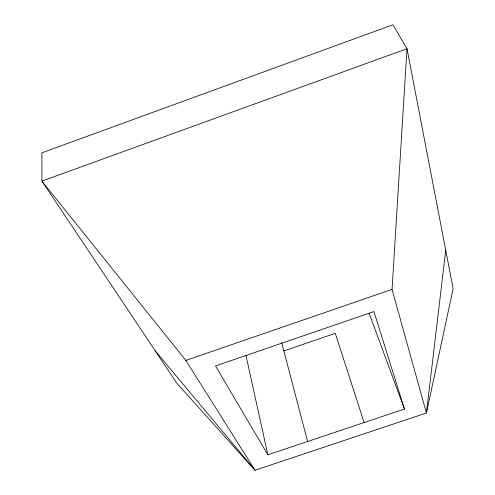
<?xml version="1.0" encoding="UTF-8"?>
<svg xmlns="http://www.w3.org/2000/svg" width="495" height="495" viewBox="0 0 495 495"><rect width="100%" height="100%" fill="white"/><g stroke="black" fill="none" stroke-linecap="round" stroke-linejoin="round"><path stroke-width="0.74" d="M445.741 250.278L426.418 413.016L392.052 289.402L407.001 48.727L392.968 24.75L41.877 152.831L41.914 181.096L176.907 383.291L255.012 470.25L426.418 413.016L453.123 288.659L407.001 48.727L41.914 181.096L185.848 360.41L255.012 470.25L155.189 350.8M185.848 360.41L392.052 289.402M283.87 350.918L335.264 333.314L364.116 422.563M267.832 454.8L404.464 409.049L373.942 311.578L215.523 365.935L267.832 454.8L245.91 355.101M369.202 313.397L404.464 409.049M281.723 342.719L307.581 441.49"/></g></svg>
